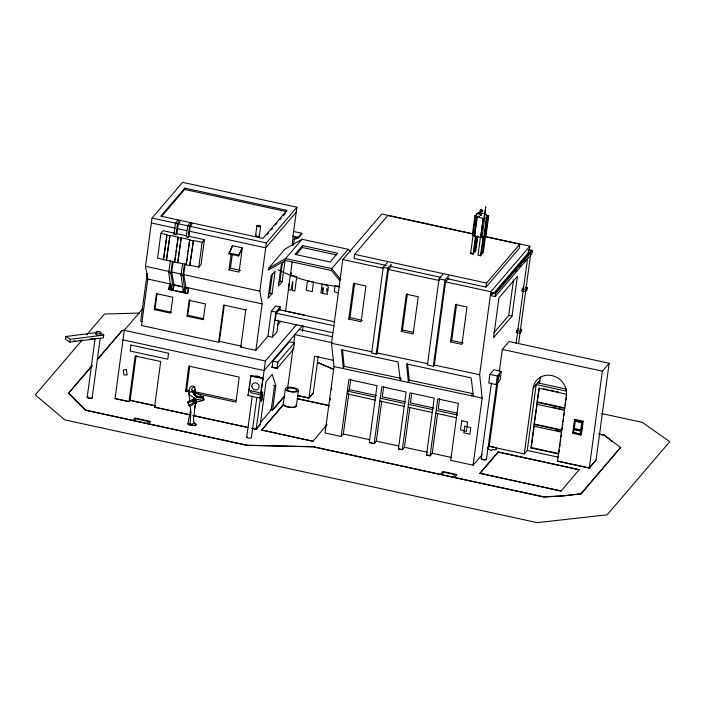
<?xml version="1.0" encoding="UTF-8"?>
<svg xmlns="http://www.w3.org/2000/svg" width="705" height="705" viewBox="0 0 705 705"><rect width="100%" height="100%" fill="white"/><g stroke="black" fill="none" stroke-linecap="round" stroke-linejoin="round"><path stroke-width="1.06" d="M292.496 245.129L292.513 239.815L298.33 238.175L301.872 233.293L293.324 231.434M189.83 400.51L188.773 393.487L189.196 391.883C188.579 382.744 198.757 385.388 193.575 392.562L194.236 394.73M190.588 424.066C190.729 426.04 195.329 425.935 196.422 424.551L193.699 422.145L193.496 416.435L194.183 414.734L194.809 405.578M194.659 395.241L194.695 393.452L195.311 393.187L195.003 389.557M194.897 395.523L194.932 393.302M190.685 409.993L187.777 423.925L189.945 424.058L190.932 412.504L190.138 406.283L188.561 405.296L188.156 402.696M194.659 402.141L195.964 402.423L194.413 410.054M188.817 391.883L185.6 391.187L188.808 366.115L239.207 377.078L235.999 402.15L195.25 393.284M185.6 391.187L186.693 389.918L189.76 365.93M96.074 332.645L65.847 336.496L65.477 339.264L69.892 342.092L103.362 337.827L103.732 335.06L100.198 332.795M69.892 342.092L70.271 339.317L65.847 336.496M580.964 493.905L620.638 447.411L580.964 493.905L562.846 495.967L543.863 497.016L313.196 446.847L246.627 445.287L85.464 410.231L68.702 392.993L92.276 365.437M75.752 400.775L68.702 392.993M85.464 410.231L75.77 400.625M87.208 397.021L95.069 338.885M92.205 397.629L100.207 338.409M97.969 358.907L122.282 330.372L124.38 330.337M142.798 308.667L124.265 330.319L115.03 398.642L128.019 401.471M224.287 305.221L219.396 341.379L218.647 342.26L141.52 325.49L147.803 279.039L145.512 266.305L152.033 218.056L182.577 182.357L296.92 207.217L292.751 238.052L298.444 237.294L301.872 233.293M189.839 414.919L154.545 407.243L160.705 361.524L135.184 355.972L129.024 401.691L130.108 400.422L136.127 355.787M147.125 273.699L140.7 321.233L142.577 321.639M174.849 233.24L163.207 230.702L160.907 233.39L157.55 258.206L163.639 259.537L166.706 236.871M154.28 309.583L156.44 293.677L172.831 297.237L170.68 313.152L154.28 309.583L155.038 308.711L157.048 293.853M176.858 246.856L178.171 237.144L169.94 235.355L166.583 260.171L163.349 259.872L166.997 234.712L160.907 233.39M166.292 260.515L169.94 235.355M170.425 260.171L168.742 272.641L171.042 289.235L173.095 289.685L173.765 286.582M175.448 223.071L173.924 234.316L175.977 234.765L176.902 233.681L178.242 223.758L179.704 222.049L179.881 220.735L177.827 220.286L175.448 223.071L177.501 223.52L179.881 220.735M172.346 261.661L170.795 273.082L173.386 289.341L171.333 288.9M175.977 234.765L177.501 223.52M169.024 289.209L169.755 283.807L168.733 289.552L187.539 293.641L188.561 287.896L187.539 293.641M173.122 261.617L171.72 272.007L174.012 284.732L173.095 289.685M188.147 251.535L189.751 239.665L181.211 237.805L177.863 262.63L174.523 262.304L178.171 237.144M171.042 289.235L171.535 285.551M174.523 262.304L175.836 254.408M176.127 252.249L176.567 249.015M161.366 216.655L184.648 189.442L184.825 188.129L286.979 210.346L262.991 238.378L160.837 216.162L184.825 188.129M177.563 262.965L181.211 237.805M184.428 264.155L182.877 275.584L185.107 292.134L183.265 291.729L181.035 275.179L182.577 263.758M187.733 225.618L186.217 236.862L188.059 237.259L188.896 236.29L190.235 226.367L191.698 224.657L191.875 223.344L190.024 222.939L187.733 225.618L189.583 226.023L191.875 223.344M188.059 237.259L189.583 226.023M185.115 264.225L183.714 274.615L185.997 287.34L185.635 290.011M188.896 236.29L204.424 239.674L202.132 242.353L193.434 240.467L189.786 265.626L186.102 264.824L189.751 239.665M186.102 264.824L187.125 259.087M187.415 256.928L187.856 253.694M183.265 291.729L183.617 289.059M185.107 292.134L185.997 287.34L262.137 303.899L255.853 350.35L240.757 347.071L245.798 309.839L246.547 308.966M189.786 265.626L193.434 240.467M187.028 316.166L189.16 300.4L205.411 303.934L203.278 319.7L187.028 316.166L187.777 315.294L189.909 299.519M190.077 265.283L198.775 267.177L202.132 242.353M204.424 239.674L201.075 264.49L198.775 267.177M193.029 399.541L192.835 400.978L187.733 402.846L187.539 401.727L193.029 399.541L194.236 400.607L194.245 403.771L190.138 406.283M228.905 253.862L232.5 245.719L242.132 247.816L242.018 248.689L238.537 255.95L228.905 253.862L232.5 245.719M218.647 342.26L223.679 305.036L245.798 309.839M242.062 249.914L239.057 272.104L228.984 269.909L231.125 254.056M228.984 269.909L230.447 268.2L232.298 254.461M238.537 255.95L242.132 247.816M255.598 235.62L256.92 225.838M259.343 236.069L260.665 226.287M262.137 303.899L259.845 291.174L266.375 242.925L296.92 207.217M247.896 395.496L251.006 375.395L263.036 378.012L259.933 398.113L247.896 395.496L248.354 394.959M248.794 391.698L249.235 388.437M249.535 386.261L249.975 383M250.266 380.823L250.566 378.656M350.341 251.861L348.252 249.323L302.066 239.277L285.023 249.094L268.517 268.385L268.279 270.138L285.305 260.462L331.491 270.508L339.863 280.687M246.724 437.082L252.267 396.069M246.627 445.287L313.214 446.697L543.881 496.866L562.863 495.818L580.982 493.756M268.455 294.708L269.777 293.157L272.377 273.928M251.412 437.646L256.805 397.717M272.033 293.65L275.065 271.214L271.099 275.849L268.059 298.294L272.033 293.65L269.777 293.157M255.853 350.35L267.953 336.223L271.337 311.169L275.77 305.988L280.282 306.975L279.841 310.235M251.87 428.411L256.144 429.336L265.38 361.013L296.743 324.362M278.669 282.661L279.929 281.189L282.37 263.124M267.953 336.223L272.465 337.201L275.849 312.148L280.282 306.975M334.866 321.832L279.233 309.733L276.263 313.205L275.32 320.211L333.095 332.778M327.067 424.63L312.941 441.26L261.643 430.094L283.525 404.406M282.185 281.683L285.058 260.418L281.295 264.816L278.422 286.08L282.185 281.683L279.929 281.189M285.305 260.462L285.56 258.568L302.066 239.277M272.051 367.402L272.897 361.127L289.402 341.837L294.373 342.912L293.518 349.195L277.012 368.486L272.051 367.402L272.482 365.913M278.519 320.044L276.898 332.02L272.465 337.201M274.518 385.512L271.222 409.896L260.973 421.881M277.012 368.486L277.867 362.203L294.373 342.912M285.534 311.222L289.253 283.718M292.17 262.145L290.575 273.928L291.412 272.95L290.971 276.21M256.144 429.336L260.233 424.56L266.041 381.581L272.192 374.39L275.831 385.802L272.535 410.178L284.194 396.554M296.109 254.672L302.269 247.481L302.524 245.587L337.58 253.21L330.055 261.996L294.998 254.373L302.524 245.587M283.287 404.071L285.331 388.887M287.693 387.776L293.121 347.644M293.703 343.309L294.875 334.628L332.17 342.736M302.41 331.244L303.141 325.816M296.4 405.657L298.453 390.473M318.219 356.501L313.276 393.055L308.931 398.131L314.597 356.228L333.315 360.299M331.491 270.508L331.747 268.614L348.252 249.323M312.941 441.26L261.661 429.953M437.655 413.297L432.244 453.297L430.068 455.835L426.49 455.06L434.183 398.122L409.984 392.852L402.282 449.79L398.431 448.953L406.133 392.015L381.846 386.737L374.144 443.674L369.305 442.617L377.008 385.688L348.869 379.563L341.167 436.501L325.049 432.993L334.02 366.618L331.509 343.256L342.824 259.546L381.828 213.968L473.011 233.796M330.019 400.51L330.31 398.36M331.473 389.759L331.764 387.609M472.57 233.963L387.829 215.527L354.606 254.355L354.051 258.444L386.234 265.441M348.763 319.074L353.602 283.304L365.939 285.992L361.101 321.753L348.763 319.074L349.98 317.655L354.668 282.969M350.755 379.131L349.336 389.654L348.006 391.196L347.627 394.051L375.545 400.123M341.714 435.866L343.344 433.963L348.799 393.593M387.459 262.392L383.238 267.327L371.632 353.135L376.179 354.121L377.184 352.949L388.464 269.477L391.68 265.714M376.179 354.121L387.776 268.314L391.301 264.208M374.69 443.04L376.32 441.136L381.722 401.127M383.731 386.296L382.304 396.818L405.542 401.876M404.458 447.252L409.869 407.252M411.729 393.469L410.451 402.943L433.601 407.975M442.89 274.386L439.056 278.863L427.415 364.97L433.319 366.256L434.324 365.084L445.569 281.894L449.032 277.84M433.319 366.256L444.961 280.149L448.794 275.673M430.068 455.835L437.77 398.898L458.391 403.383L450.689 460.321L473.09 465.194L482.202 454.54M439.656 398.466L438.237 408.988L456.796 413.024M450.504 341.89L455.553 304.516L466.992 307.001L461.934 344.375L450.504 341.89L451.711 340.471L456.62 304.163M483.251 218.286L480.669 237.409L483.251 218.286L477.285 216.99L474.527 236.307L474.253 235.417L472.385 234.694L474.976 215.571L475.575 215.704L477.109 213.906L476.51 213.774L476.219 215.906M475.575 215.704L472.985 234.827L472.385 234.694M476.06 236.307L473.751 253.342L473.064 254.152L470.579 253.615L473.029 235.505L473.716 234.703M474.253 235.417L476.836 216.294L474.976 215.571M474.527 236.307L476.836 216.294M473.064 254.152L475.514 236.052L473.029 235.505M479.893 211.993C478.184 214.258 482.343 213.871 476.51 213.774M473.478 251.377L475.135 251.729L477.153 236.827M480.29 210.019L482.749 210.531L481.779 211.315L481.11 215.545L480.352 215.386L481.03 211.147L480.167 210.169L480.907 211.297L480.59 210.046L481.621 211.297L482.476 210.46L480.59 210.046M477.84 236.016L475.822 250.927L475.135 251.729M481.11 215.545L481.779 211.315M480.475 237.127L478.025 255.228L480.51 255.774L481.198 254.963L483.648 236.862L481.991 236.501M484.159 216.602L485.789 206.838L484.45 216.664M482.061 237.039L484.652 217.916L486.847 218.162L484.264 237.294L480.502 237.603M480.51 255.774L482.96 237.664L483.648 236.862M486.23 216.602C488.027 212.901 481.471 213.245 479.356 213.879L479.744 211.958M483.815 237.188L486.397 218.065L488.186 215.977L488.644 216.074L486.053 235.197L483.815 237.188L484.264 237.294M480.925 252.989L482.581 253.351L485.031 235.25M488.186 215.977L483.269 252.549L482.581 253.351M447.375 278.739L485.992 287.138L486.547 283.058L519.77 244.23L484.37 236.527M473.09 465.194L482.158 398.069L479.647 374.707L490.856 291.747L529.86 246.168L485.877 236.598M528.556 250.063L531.394 250.68L495.139 293.06L492.301 292.443L491.5 295.827L495.113 296.611L532.099 253.395L532.495 250.469L528.882 249.685L528.177 252.839L530.072 253.254M492.055 294.285L492.301 292.443M495.113 296.611L495.509 293.694L532.495 250.469M489.913 374.373L488.75 382.982L496.126 384.586L500.109 379.924L501.281 371.315L493.905 369.711L489.913 374.373L497.289 375.976L501.281 371.315M481.207 458.4L491.403 382.965M479.955 473.381L498.197 451.94L579.263 469.724L498.171 452.09L479.955 473.381L561.048 491.015L579.281 469.583M496.126 384.586L497.289 375.976M486.512 459.043L496.858 382.533M487.816 447.983L489.217 446.336L497.915 382.031M499.378 371.156L502.321 349.407L509.089 341.502L609.138 363.26L596.033 460.189L589.265 468.102L557.479 461.185L566.538 394.262L539.008 388.279L530.936 447.983L558.466 453.976L558.845 453.535L531.306 447.552L530.936 447.983M493.8 332.875L508.71 315.452L513.513 279.903M519.77 244.23L519.215 248.31L485.992 287.138M512.015 316.166L517.408 276.316L498.946 297.889L493.562 337.739L512.015 316.166L508.71 315.452M519.929 329.138L521.726 329.535L521.453 331.579L519.973 333.306L516.36 332.522L516.642 330.478L518.122 328.75M525.569 287.376L527.375 287.763L527.102 289.808L525.622 291.544L522.008 290.76L522.29 288.715L523.771 286.979M516.086 343.22L517.567 332.311M517.858 330.134L523.163 290.874M523.462 288.689L527.587 258.153M528.618 251.632L528.882 249.685M529.42 249.42L529.86 246.168M518.589 343.52L520.246 331.262L521.726 329.535M520.352 330.433L530.68 254.1M489.217 446.336L524.256 453.958L533.165 388.085L539.933 380.171A17.378 15.862 40.6 0 1 540.682 377.096M524.256 453.958L527.269 450.442L536.17 384.569L566.177 391.099M539.492 383.414L539.933 380.171M531.306 447.552L534.267 425.705M562.308 427.9L561.647 430.455L534.108 424.472L537.219 403.859L536.84 404.3L564.37 410.284M537.474 401.921L565.013 407.904L564.635 408.345L537.104 402.352L539.378 387.838M558.977 452.495L559.4 449.376M559.682 447.296L560.105 444.176M560.387 442.097L560.81 438.968M561.092 436.888L561.515 433.769M562.59 425.776L562.881 423.652M563.172 421.528L563.603 418.338M564.026 415.157L564.317 413.033M565.304 405.736L565.745 402.493M566.036 400.325L566.476 397.074M561.048 491.015L479.973 473.24M574.46 420.127L572.672 433.319L580.797 435.091L581.387 434.403L583.167 421.211L575.042 419.44L574.46 420.127L582.586 421.898L583.167 421.211M573.262 432.641L573.535 430.605M573.949 427.565L574.222 425.529M573.685 432.623L574.214 429.46L580.682 430.87L580.153 434.033L573.685 432.623L580.153 434.033M574.214 428.702L580.805 429.962L574.214 428.702L575.342 421.114L581.81 422.515L576.267 421.317M580.682 430.112L581.81 422.515M580.797 435.091L582.586 421.898M589.265 468.102L602.37 371.165L609.138 363.26M604.238 435.091L612.187 441.312L604.238 435.091L598.915 433.936M401.251 331.385L406.362 294.17L418.241 296.761L413.139 333.967L401.251 331.385L402.458 329.966L407.428 293.818M293.227 245.234L294.478 238.783M189.019 394.589C188.702 391.037 194.016 390.676 193.946 394.324M193.575 399.664L194.034 397.999M342.507 349.53L344.111 366.3L343.309 368.592L341.502 349.715L397.981 361.912L400.369 380.7L400.907 379.175M407.56 363.806L409.252 380.136L408.442 382.418L406.529 363.912L471.143 377.871L473.46 396.219M193.223 392.385L191.989 390.826L191.681 388.746L194.139 386.613L194.827 387.768M82.335 339.88L35.25 394.915L64.904 419.907L537.298 522.643L607.19 514.791L669.75 441.683L642.352 422.401L601.524 413.518M86.618 334.884L104.446 314.042L139.564 313.046M97.281 359.594L122.282 330.372M68.676 393.143L92.258 365.587M267.045 234.747L268.455 233.099M271.275 229.804L272.685 228.147M275.514 224.851L276.924 223.203M279.744 219.907L281.154 218.259M283.269 215.783L285.384 213.307M296.259 212.126L265.706 247.825L189.575 231.266M132.875 420.392L134.884 418.047L150.606 421.467L148.596 423.811M134.223 420.691L135.898 418.735L148.702 421.528L147.037 423.476M240.757 347.071L241.515 346.19L219.396 341.379M277.215 325.393L280.669 321.357M302.577 325.56L264.093 370.539L122.978 339.854M259.933 398.113L260.392 397.576M260.251 424.41L256.162 429.195L251.888 428.261M284.212 396.413L272.553 410.037L270.191 409.526M261.643 430.094L283.498 404.547M313.293 392.914L308.957 397.99L297.431 395.479M480.167 210.169L480.951 209.861M480.828 210.011L482.176 210.125M481.621 211.297L481.092 211.015M482.476 210.46L480.458 210.196M481.656 211.456L482.749 210.531M470.579 253.615L471.275 252.804M493.641 293.333L528.486 252.61M515.381 271.733L516.8 270.077M519.647 266.754L521.065 265.089M523.912 261.767L525.331 260.101M376.338 440.986L374.161 443.524L369.332 442.476M522.008 290.76L522.995 289.605M527.375 287.763L525.895 289.499L522.29 288.715M404.476 447.111L402.308 449.649L398.457 448.812M516.36 332.522L517.347 331.368M432.262 453.148L430.094 455.694L426.507 454.91M440.378 474.35L442.81 471.504L456.99 474.588L454.558 477.435M441.727 474.65L443.806 472.218L454.972 474.65L452.892 477.074M574.214 429.46L580.559 431.011M596.051 460.039L589.283 467.953L557.505 461.044M194.016 393.09L194.501 392.544L194.695 393.452M268.517 268.385L285.56 258.568L331.747 268.614L340.815 279.638M194.263 423.062L192.174 424.031L189.945 424.058M196.422 424.551L194.404 425.256L188.358 424.436M483.084 218.479L484.652 217.916M191.69 391.672L192.165 391.046M195.576 401.242C196.924 402.308 207.499 400.317 203.313 398.422M196.184 402.934L196.757 402.802L196.052 401.356M193.152 392.923L196.404 396.968L203.445 396.889L203.622 398.351M196.545 396.968L198.378 397.629L203.445 396.889M70.271 339.317L103.732 335.06M73.549 341.158L75.717 340.885M78.951 340.471L81.119 340.198M89.755 339.105L92.998 338.691M188.561 405.296L193.293 403.093L192.932 400.255M122.265 330.513L124.362 330.478M190.764 425.036L189.116 424.948L188.156 423.978M203.128 400.123L203.71 400.176M194.421 403.286L194.932 403.322L194.342 398.237L194.236 400.607M194.139 391.019L192.527 390.279M195.964 402.423L196.157 403.419L194.88 403.189M331.509 343.256L371.87 351.821M377.184 352.949L427.97 363.736M434.324 365.084L479.647 374.707M344.111 366.3L401.171 378.418M409.252 380.136L472.218 393.496L471.425 395.937M334.02 366.618L482.158 398.069M195.32 395.549L199.074 396.51M486.397 218.065L486.847 218.162M481.303 237.312L482.96 237.664M474.694 236.113L480.669 237.409M184.648 189.442L286.794 211.659M293.104 236.131L298.444 237.294M354.606 254.355L486.547 283.058M390.526 266.375L440.942 277.347M302.269 247.481L336.259 254.875M439.056 278.863L444.961 280.149M383.238 267.327L387.776 268.314M152.033 218.056L176.188 223.309M178.242 223.758L188.385 225.961M190.235 226.367L266.375 242.925M342.824 259.546L382.868 268.261M388.464 269.477L439.664 280.616M445.569 281.894L490.856 291.747M491.896 292.91L495.509 293.694M151.372 222.956L175.527 228.208M177.581 228.658L186.71 230.641M176.902 233.681L186.032 235.673M166.706 235.056L169.649 235.699M177.88 237.488L180.921 238.149M189.46 240.008L193.144 240.81M229.019 252.98L238.651 255.078M339.819 286.882C318.598 284.062 297.298 279.612 278.087 269.742M230.447 268.2L240.52 270.394M516.642 330.478L520.246 331.262M339.017 292.866L334.285 291.835L335.095 285.851A156.536 142.886 40.6 0 0 339.422 286.177M166.583 260.171L174.814 261.96M177.863 262.63L186.393 264.481M145.512 266.305L169.667 271.557L168.742 272.641L170.795 273.082L171.72 272.007L181.864 274.21M259.845 291.174L183.714 274.615L182.877 275.584L181.035 275.179M502.321 349.407L602.37 371.165M349.98 317.655L362.317 320.343M451.711 340.471L463.15 342.956M402.458 329.966L413.359 332.337M147.803 279.039L171.218 284.133M174.012 284.732L183.141 286.724M169.464 284.15L170.927 284.468M173.721 285.076L182.851 287.067M185.706 287.684L188.27 288.239M285.243 310.993L304.578 315.205M183.556 291.385L185.397 291.791M271.337 311.169L275.849 312.148M170.064 289.438L187.83 293.298M276.263 313.205L334.047 325.763M299.22 329.552L332.249 336.734M537.651 382.841L566.591 389.134M543.617 388.755L547.855 389.68M549.971 390.138L554.209 391.063M556.324 391.522L558.439 391.98M187.777 315.294L204.027 318.827M155.038 308.711L171.438 312.271M552.041 407.085L556.28 408.001M558.395 408.468L562.634 409.385M272.897 361.127L277.867 362.203M124.265 330.319L265.38 361.013M598.853 434.068L604.211 435.241M272.324 367.076L276.228 367.931M534.487 424.031L562.017 430.024M555.443 430.306L559.673 431.231M533.888 426.146L561.418 432.13M349.336 389.654L376.426 395.54M348.006 391.196L375.924 397.267M380.224 398.202L404.917 403.577M408.142 404.273L432.835 409.649M437.135 410.583L457.536 415.016M379.836 401.057L404.529 406.433M408.829 407.367L432.447 412.504M435.672 413.2L456.073 417.642M250.539 375.932L262.577 378.55M273.469 385.282L275.831 385.802M297.413 395.628L307.891 397.902M297.351 398.616L329.411 405.587M297.334 398.757L329.394 405.736M527.269 450.442L558.342 457.201M186.693 389.918L188.834 390.385M195.267 391.786L236.016 400.643M343.344 433.963L369.394 439.629M376.32 441.136L398.492 445.957M405.507 447.481L427.609 452.293M432.244 453.297L451.834 457.554M130.108 400.422L154.571 405.736M115.047 398.501L129.041 401.542L130.125 400.273L155.646 405.824L154.562 407.093L189.856 414.769M193.064 415.465L248.68 427.565M193.047 415.615L247.587 427.477M85.481 410.09L246.644 445.137M198.378 397.629L203.251 398.351L203.481 399.515L202.978 400.317L196.228 399.242L190.218 395.355M194.21 392.738L193.769 391.742M488.644 216.074L486.679 215.386L486.512 214.479M333.377 369.173L317.435 362.405L332.363 368.891M482.053 210.275L482.625 210.68M612.204 441.163L620.62 447.552M195.091 392.491L199.506 394.65L201.938 396.765M193.584 392.685L194.122 394.183M194.959 398.722L195.778 402.388M196.043 399.162L196.519 401.48M195.065 394.13L195.373 396.087M296.171 405.172A6.609 2.327 7.7 0 1 291.456 407.472A6.609 2.327 7.7 0 1 283.472 404.846M296.188 405.031A6.609 2.327 7.7 0 1 289.781 407.199A6.609 2.327 7.7 0 1 283.525 403.489M486.397 459.422A2.679 0.943 7.7 0 1 483.815 459.81A2.679 0.943 7.7 0 1 481.268 458.796M486.168 458.523A2.679 0.943 7.7 0 1 485.357 459.678A2.679 0.943 7.7 0 1 481.806 459.078A2.679 0.943 7.7 0 1 482 457.827M533.165 388.085A17.378 15.862 40.6 0 1 551.953 375.58A17.378 15.862 40.6 0 1 566.388 395.311M100.41 334.073A2.52 0.89 7.7 0 1 98.206 335.148A2.52 0.89 7.7 0 1 96.083 333.544M254.972 376.867A2.362 0.828 7.7 0 1 257.563 376.135A2.362 0.828 7.7 0 1 259.255 377.589M251.332 437.426A2.362 0.828 7.7 0 1 248.742 438.157A2.362 0.828 7.7 0 1 247.05 436.703M259.105 235.708A1.886 0.661 7.7 0 1 258.532 236.519A1.886 0.661 7.7 0 1 256.03 236.096A1.886 0.661 7.7 0 1 256.162 235.214M91.835 398.175A2.52 0.89 7.7 0 1 88.416 398.087M87.905 397.884A2.52 0.89 7.7 0 1 87.261 397.408M92.179 397.779A2.52 0.89 7.7 0 1 92.091 397.999M92.126 397.391A2.52 0.89 7.7 0 1 89.033 398.105A2.52 0.89 7.7 0 1 87.958 396.483M530.636 254.205A1.26 0.441 7.7 0 1 530.504 254.293M323.013 287.799L322.89 293.474L327.34 294.443L326.891 288.733L327.702 291.755L328.327 287.155L327.358 285.278L322.114 284.133L320.907 293.051L322.264 293.342L323.013 287.799M292.734 281.833L292.434 290.486L294.822 291.006L296.779 276.554L290.31 275.144L288.354 289.596L290.962 290.16L292.734 281.833M130.954 345.036L130.143 351.028L167.755 359.206L168.565 353.223L130.954 345.036M250.83 390.79L250.575 392.685L258.999 394.518L259.255 392.623L250.83 390.79M261.731 393.126L260.965 398.792L261.969 397.62L262.736 391.954L261.731 393.126M261.828 395.919L261.097 401.356L262.057 400.237L262.789 394.8L261.828 395.919M307.495 280.846L306.217 290.293L312.236 291.597L313.513 282.15L307.495 280.846M461.784 420.788L460.541 430.006L466.41 431.275L467.653 422.066L461.784 420.788M464.771 426.164L463.864 432.879L469.883 434.192L470.79 427.477L464.771 426.164M495.677 447.578L496.549 449.411L494.231 449.957L493.033 449.367L491.905 449.684L491.544 450.627L487.252 448.574L489.235 446.195L495.677 447.578M498.391 377.66L497.527 380.947L499.598 374.514L497.977 378.197L498.391 377.66M478.854 216.268L479.471 216.373L478.889 216.25M126.468 369.808L123.304 369.94L123.983 375.025L127.147 374.893L126.468 369.808M288.627 390.72A4.882 1.718 7.7 0 0 296.682 390.852A4.882 1.718 7.7 0 0 290.654 388.058A4.882 1.718 7.7 0 0 288.627 390.72M287.217 390.773A6.609 2.327 7.7 0 0 298.215 391.055A6.609 2.327 7.7 0 0 290.257 387.212A6.609 2.327 7.7 0 0 287.217 390.773M96.708 332.778A2.52 0.89 7.7 0 0 100.894 332.883A2.52 0.89 7.7 0 0 97.863 331.421A2.52 0.89 7.7 0 0 96.708 332.778M251.879 386.631A3.781 3.446 40.6 0 0 257.739 389.442A3.781 3.446 40.6 0 0 256.832 383.229A3.781 3.446 40.6 0 0 251.879 386.631M257.457 226.375A1.886 0.661 7.7 0 0 260.603 226.455A1.886 0.661 7.7 0 0 258.33 225.362A1.886 0.661 7.7 0 0 257.457 226.375M478.519 213.298A1.533 0.538 7.7 0 0 481.066 213.359A1.533 0.538 7.7 0 0 479.224 212.469A1.533 0.538 7.7 0 0 478.519 213.298M478.616 213.271A1.384 0.485 7.7 0 0 480.925 213.333A1.384 0.485 7.7 0 0 479.259 212.522A1.384 0.485 7.7 0 0 478.616 213.271"/></g></svg>
